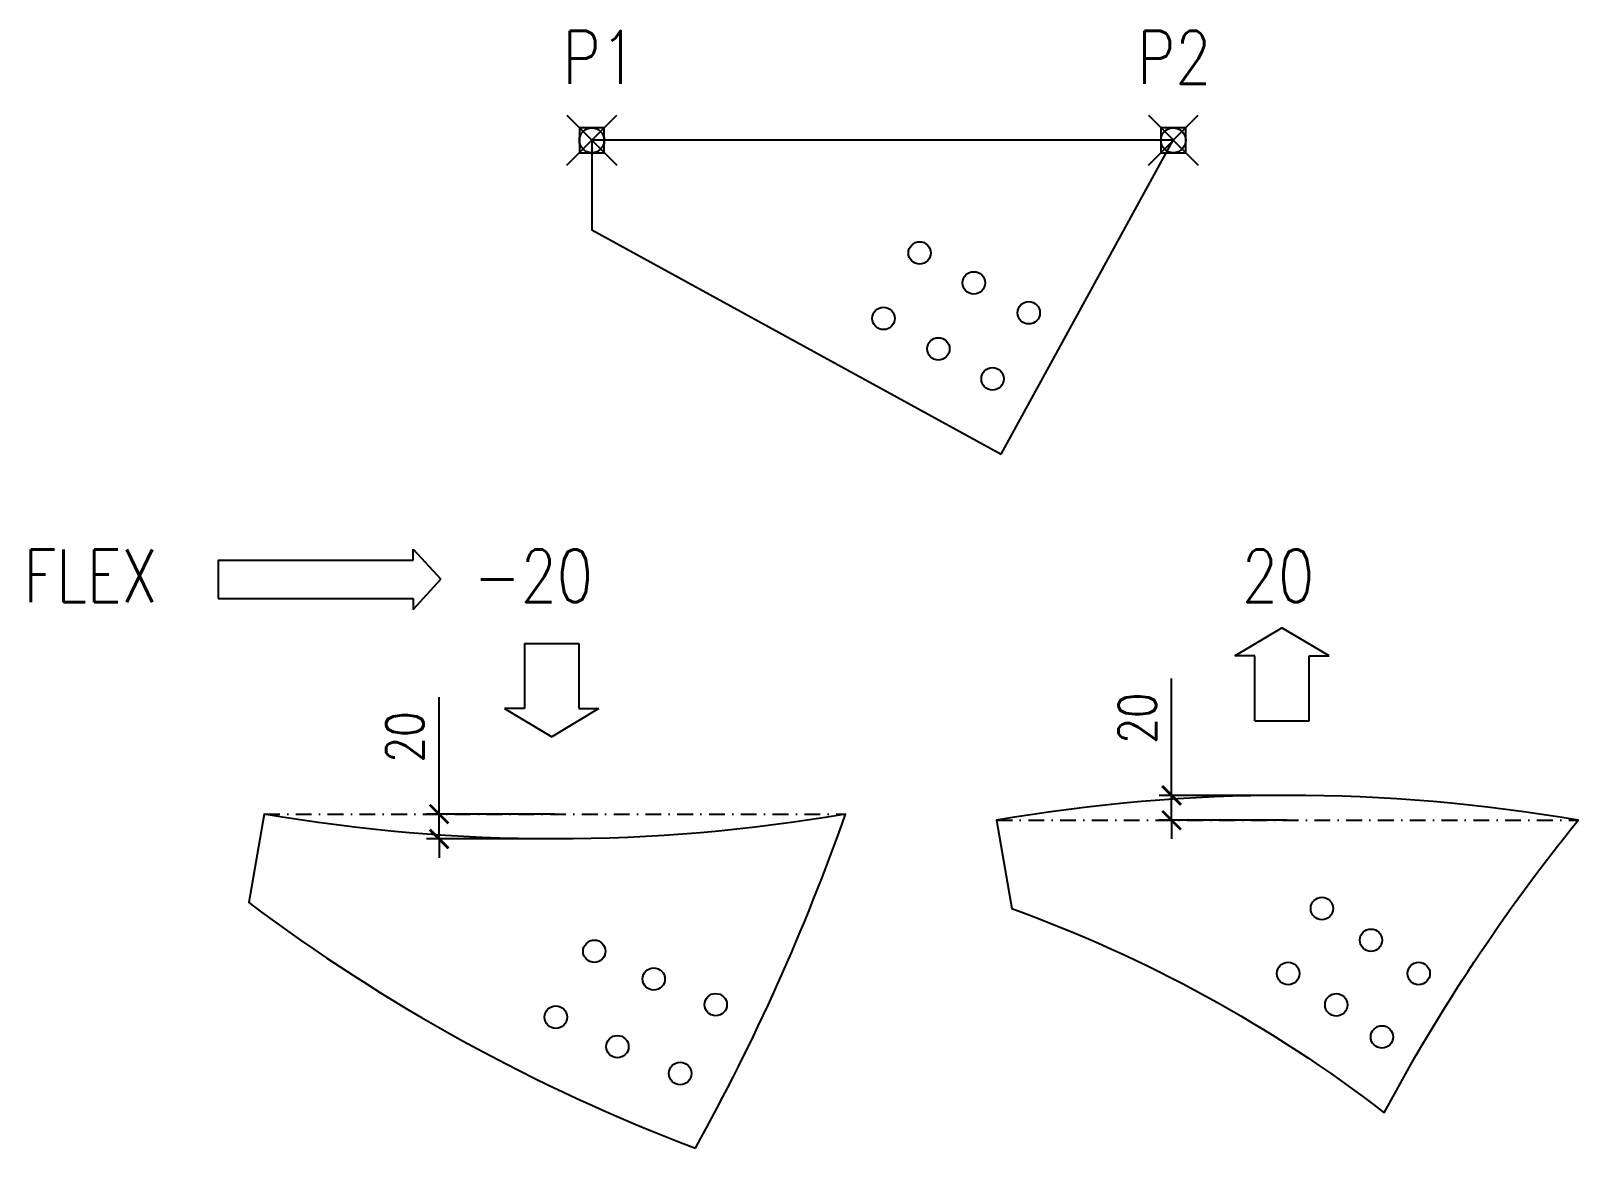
# Model space of a CAD drawing. Header units: millimetres. Extents: x 7359 to 8601, y 3468 to 4364.
import ezdxf

# ---------------------------------------------------------------- set-up
doc = ezdxf.new("R2010")
doc.units = ezdxf.units.MM
doc.header["$PDMODE"] = 99
doc.header["$PDSIZE"] = 20
doc.linetypes.add('DASHDOT', pattern=[25.4, 12.7, -6.35, 0, -6.35])
doc.styles.add('EasyCutStyle', font='romans.shx', dxfattribs={"width": 0.8})
doc.styles.add('EasyCutStyleDim', font='romans.shx', dxfattribs={"width": 0.8})
doc.dimstyles.new('Scale_2', dxfattribs={"dimscale": 10, "dimtxt": 3, "dimasz": 1.5, "dimexe": 1, "dimexo": 0, "dimgap": 1.25, "dimtad": 1, "dimdec": 1, "dimrnd": 0.5, "dimzin": 12, "dimdsep": 46, "dimtxsty": 'EasyCutStyleDim', "dimblk": 'ARCHTICK', "dimcen": 1, "dimdle": 1, "dimclrd": 1, "dimclre": 1, "dimclrt": 3, "dimadec": 3, "dimazin": 0, "dimtfac": 1, "dimtdec": 1, "dimtix": 1, "dimtmove": 0, "dimatfit": 3, "dimfxl": 1, "dimtfill": 1, "dimtolj": 1, "dimtzin": 0, "dimarcsym": 0})

# ---------------------------------------------------------------- blocks, each defined once
blk = doc.blocks.new('_ArchTick')
at = {"color": 0, "linetype": 'ByBlock', "const_width": 0.15}
blk.add_lwpolyline([(-0.5, -0.5), (0.5, 0.5)], dxfattribs=at)
blk = doc.blocks.new('*D70')
at = {"color": 1, "lineweight": -2}
for p, q in [((7686.9, 3735.6), (7686.9, 3829.5)), ((7779.7, 3735.6), (7676.9, 3735.6)), ((7686.9, 3715.6), (7686.9, 3735.6)), ((7779.7, 3715.6), (7676.9, 3715.6)), ((7686.9, 3715.6), (7686.9, 3700.6))]:
    blk.add_line(p, q, dxfattribs=at)
at = {"layer": 'Defpoints', "color": 0}
for p in [(7779.7, 3735.6), (7686.9, 3715.6), (7779.7, 3715.6)]:
    blk.add_point(p, dxfattribs=at)
at = {"color": 1, "lineweight": -2, "xscale": 15, "yscale": 15, "zscale": 15}
for p, rotation in [((7686.9, 3735.6), 270), ((7686.9, 3715.6), 90)]:
    blk.add_blockref('_ArchTick', p, dxfattribs=dict(at, rotation=rotation))
at = {"color": 3, "insert": (7659.4, 3797.5), "char_height": 30, "attachment_point": 5, "rotation": 90, "style": 'EasyCutStyleDim', "bg_fill": 3, "box_fill_scale": 1.1, "bg_fill_color": 256, "bg_fill_true_color": 13158600, "bg_fill_transparency": 0}
blk.add_mtext('\\A1;20', dxfattribs=at)
blk = doc.blocks.new('*D71')
at = {"color": 1, "lineweight": -2}
for p, q in [((8274.6, 3750.6), (8274.6, 3844.5)), ((8367.4, 3750.6), (8264.6, 3750.6)), ((8274.6, 3730.6), (8274.6, 3750.6)), ((8367.4, 3730.6), (8264.6, 3730.6)), ((8274.6, 3730.6), (8274.6, 3715.6))]:
    blk.add_line(p, q, dxfattribs=at)
at = {"layer": 'Defpoints', "color": 0}
for p in [(8367.4, 3750.6), (8274.6, 3730.6), (8367.4, 3730.6)]:
    blk.add_point(p, dxfattribs=at)
at = {"color": 1, "lineweight": -2, "xscale": 15, "yscale": 15, "zscale": 15}
for p, rotation in [((8274.6, 3750.6), 270), ((8274.6, 3730.6), 90)]:
    blk.add_blockref('_ArchTick', p, dxfattribs=dict(at, rotation=rotation))
at = {"color": 3, "insert": (8247.1, 3812.6), "char_height": 30, "attachment_point": 5, "rotation": 90, "style": 'EasyCutStyleDim', "bg_fill": 3, "box_fill_scale": 1.1, "bg_fill_color": 256, "bg_fill_true_color": 13158600, "bg_fill_transparency": 3350997}
blk.add_mtext('\\A1;20', dxfattribs=at)

msp = doc.modelspace()

# ---------------------------------------------------------------- linework, layer by layer
for p, q in [((7666.02, 3939.44), (7666.02, 3948.18)), ((7666.02, 3948.18), (7688.33, 3924.04)), ((7509.79, 3939.44), (7666.02, 3939.44)), ((7509.79, 3939.44), (7509.79, 3908.64)), ((7666.02, 3899.9), (7688.33, 3924.04)), ((7509.79, 3908.64), (7666.02, 3908.64)), ((7666.02, 3908.64), (7666.02, 3899.9))]:
    msp.add_line(p, q)
at = {"color": 3}
for p, q in [((8325.21, 3862.53), (8363.05, 3885.16)), ((8400.88, 3862.53), (8363.05, 3885.16)), ((8341.22, 3862.53), (8325.21, 3862.53)), ((8384.87, 3810.32), (8384.87, 3862.53)), ((8384.87, 3862.53), (8400.88, 3862.53))]:
    msp.add_line(p, q, dxfattribs=at)
at = {"color": 1}
for p, q in [((7755.43, 3872.46), (7755.43, 3820.25)), ((7755.43, 3872.46), (7799.08, 3872.46)), ((7799.08, 3872.46), (7799.08, 3820.25)), ((7755.43, 3820.25), (7739.41, 3820.25)), ((7739.41, 3820.25), (7777.25, 3797.62)), ((7815.09, 3820.25), (7777.25, 3797.62)), ((7799.08, 3820.25), (7815.09, 3820.25))]:
    msp.add_line(p, q, dxfattribs=at)
at = {"linetype": 'DASHDOT'}
for p, q in [((7546.48, 3735.6), (8012.98, 3735.6)), ((8134.16, 3730.64), (8600.66, 3730.64))]:
    msp.add_line(p, q, dxfattribs=at)
at = {"color": 2}
msp.add_lwpolyline([(8137.95, 4024.45), (8275.95, 4276.45), (7809.45, 4276.45), (7809.45, 4204.45)], close=True, dxfattribs=at)
at = {"color": 2, "flags": 128}
msp.add_lwpolyline([(8445.14, 3495.94, -0.0471428), (8600.66, 3730.64, 0.0857449), (8134.16, 3730.64), (8146.42, 3659.69, -0.0776545)], format="xyb", close=True, dxfattribs=at)
at = {"color": 2}
msp.add_lwpolyline([(7892.5, 3467.53, 0.0425071), (8012.98, 3735.6, -0.0857449), (7546.48, 3735.6), (7534.22, 3664.65, 0.0710242)], format="xyb", close=True, dxfattribs=at)
at = {"color": 4}
for centre in [(8072.45, 4185.95), (8115.95, 4161.95), (8159.95, 4137.95), (8043.45, 4133.45), (8087.45, 4108.95), (8130.95, 4084.95), (8395.19, 3659.84), (8434.54, 3634.35), (7811.44, 3625.45), (7859.1, 3603.23), (8368.08, 3607.64), (8472.81, 3607.62), (7908.83, 3582.64), (8406.69, 3582.5), (7780.56, 3572.6), (8443.33, 3556.69), (7829.95, 3548.92), (7880.31, 3527.35)]:
    msp.add_circle(centre, 9, dxfattribs=at)
for p in [(7809.45, 4276.45), (8275.95, 4276.45)]:
    msp.add_point(p)

# ---------------------------------------------------------------- texts
at = {"style": 'EasyCutStyle', "width": 0.8}
for s, p in [('P1', (7786.03, 4321.84)), ('P2', (8246.92, 4321.84)), ('FLEX', (7353.68, 3905.75)), ('-20', (7714.62, 3905.75)), ('20', (8330.86, 3905.75))]:
    msp.add_text(s, height=42.335, dxfattribs=at).set_placement(p)

# ---------------------------------------------------------------- next in the draw order: dimensions: what is measured, and where the dimension line sits
for base, p1, p2, picture, middle in [((8274.58, 3730.64), (8367.41, 3750.64), (8367.41, 3730.64), '*D71', (8274.58, 3812.57)), ((7686.9, 3715.6), (7779.73, 3735.6), (7779.73, 3715.6), '*D70', (7686.9, 3797.53))]:
    dim = msp.add_linear_dim(base=base, p1=p1, p2=p2, angle=90, dimstyle='Scale_2')
    dim.commit()
    dim.dimension.update_dxf_attribs({"geometry": picture, "text_midpoint": middle, "dimtype": 160})

# ---------------------------------------------------------------- next in the draw order: linework, layer by layer
at = {"color": 3}
for q in [(8341.22, 3862.53), (8384.87, 3810.32)]:
    msp.add_line((8341.22, 3810.32), q, dxfattribs=at)

doc.saveas('drawing.dxf')
